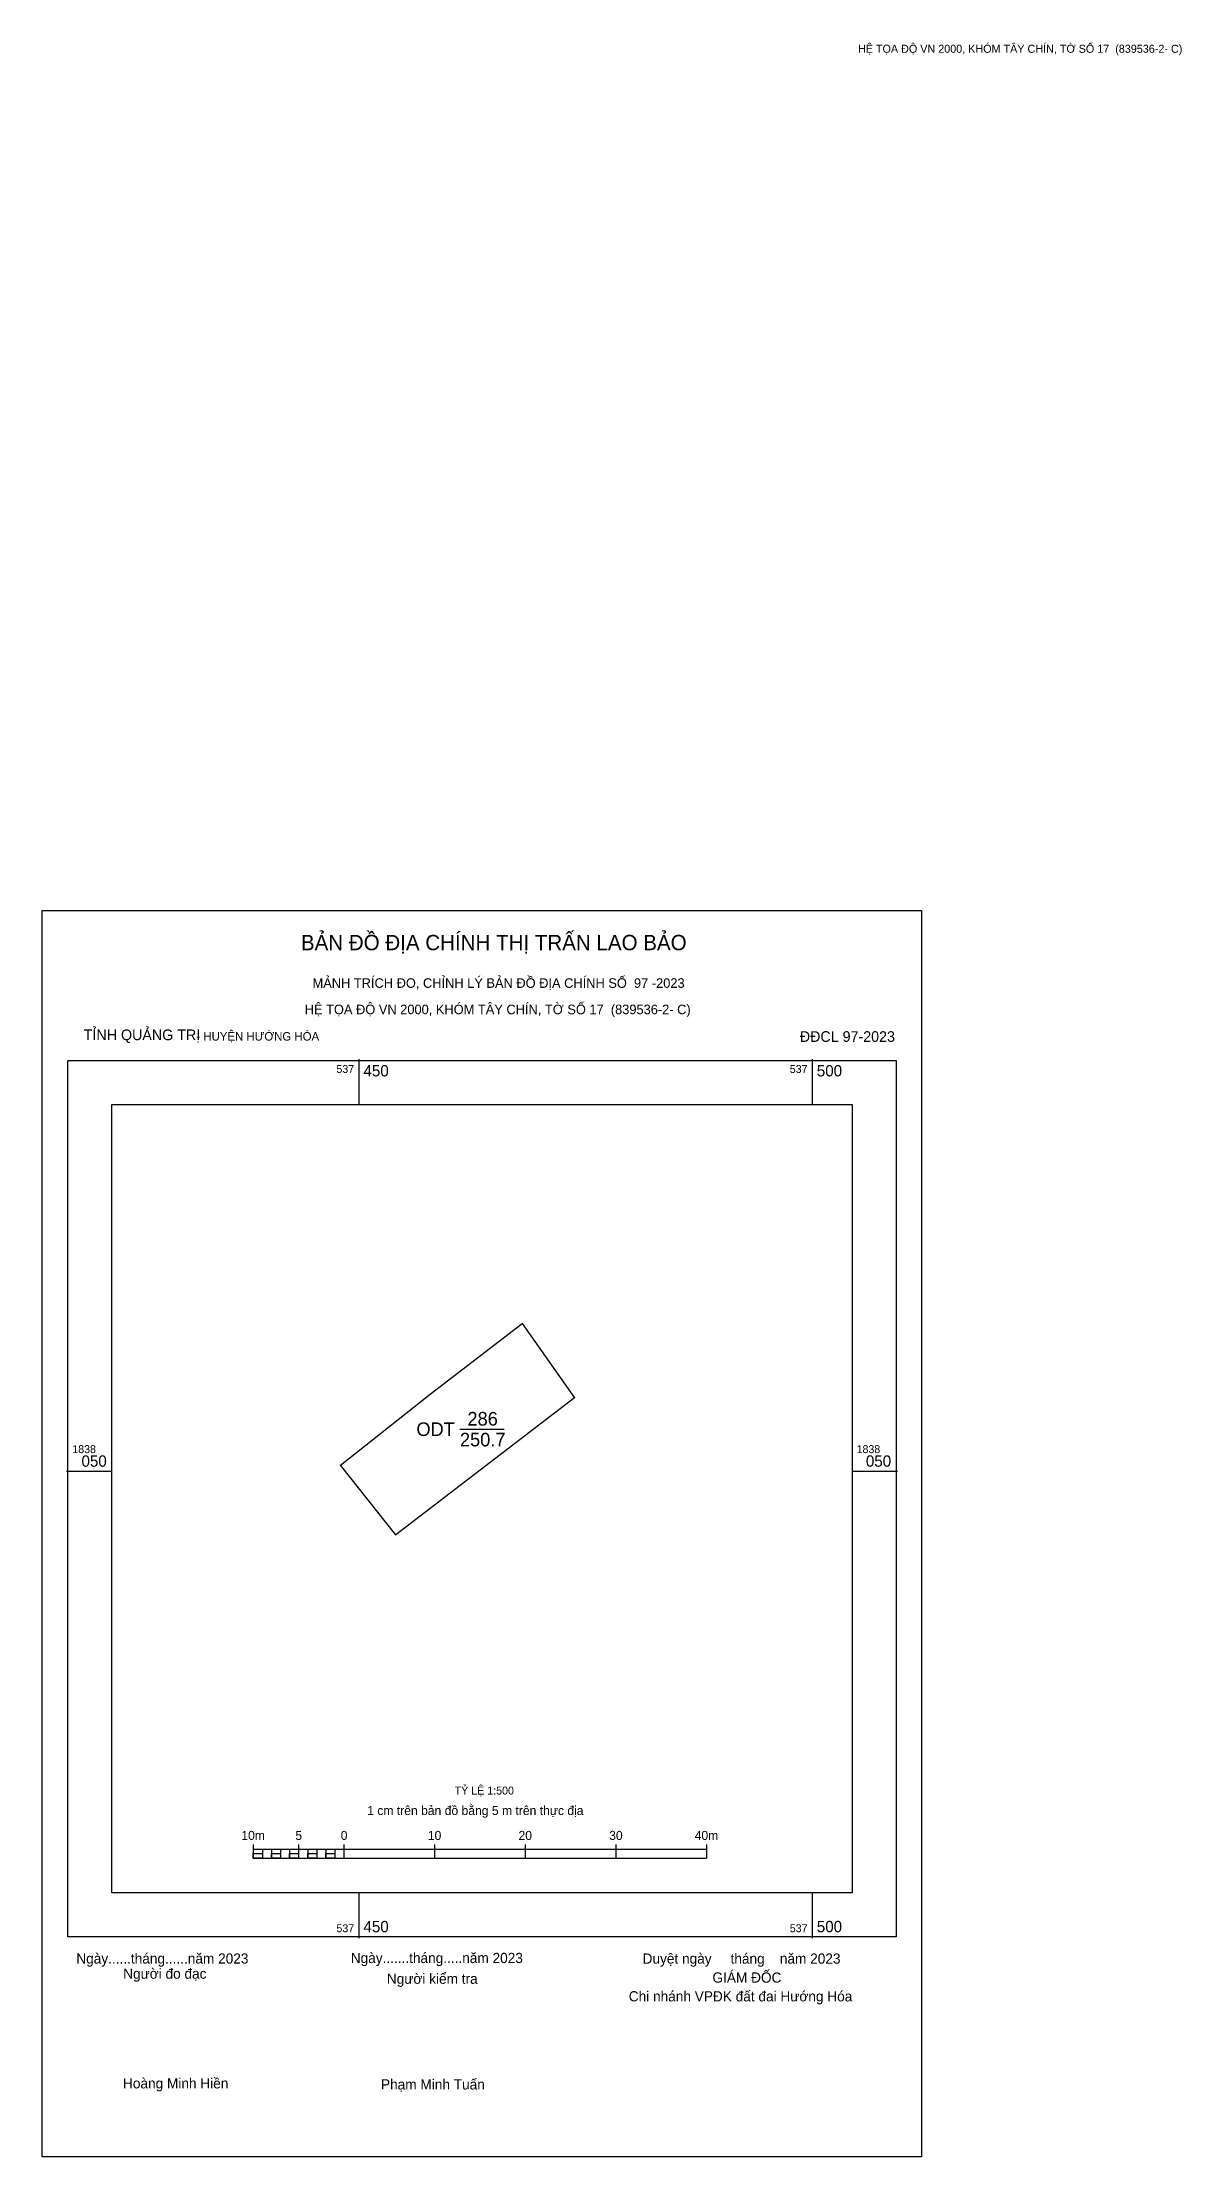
# Model space of a CAD drawing. Extents: x 537415 to 537541, y 1837974 to 1838208.
import ezdxf

# ---------------------------------------------------------------- set-up
doc = ezdxf.new("R2010")
doc.units = 0
for name, color, linetype in [('Level 1', 7, 'Continuous'), ('Level 10', 7, 'Continuous'), ('Level 13', 7, 'Continuous'), ('Level 27', 7, 'Continuous'), ('Level 6', 7, 'Continuous'), ('Level 62', 7, 'Continuous'), ('Level 63', 7, 'Continuous')]:
    doc.layers.add(name, color=color, linetype=linetype)

msp = doc.modelspace()

# ---------------------------------------------------------------- linework, layer by layer
at = {"layer": 'Level 1'}
msp.add_lwpolyline([(537415.08, 1838111.86), (537512.05, 1838111.86), (537512.05, 1837974.37), (537415.08, 1837974.37)], close=True, dxfattribs=at)
at = {"layer": 'Level 10'}
msp.add_line((537461.14, 1838054.64), (537466.03, 1838054.64), dxfattribs=at)
msp.add_lwpolyline([(537468, 1838066.31), (537473.79, 1838058.09), (537454.06, 1838042.97), (537447.95, 1838050.66), (537457.85, 1838058.49)], close=True, dxfattribs=at)
at = {"layer": 'Level 27'}
for p, q in [((537468, 1838066.31), (537467.97, 1838066.35)), ((537457.85, 1838058.49), (537457.82, 1838058.53)), ((537473.79, 1838058.09), (537473.82, 1838058.05)), ((537447.95, 1838050.66), (537447.91, 1838050.63)), ((537447.95, 1838050.66), (537447.92, 1838050.7)), ((537454.06, 1838042.97), (537454.09, 1838042.93))]:
    msp.add_line(p, q, dxfattribs=at)
at = {"layer": 'Level 62'}
msp.add_lwpolyline([(537422.73, 1838090.47), (537504.39, 1838090.47), (537504.39, 1838003.48), (537422.73, 1838003.48)], close=True, dxfattribs=at)
at = {"layer": 'Level 63'}
for p, q in [((537450, 1838095.47), (537450, 1838090.47)), ((537500, 1838095.47), (537500, 1838090.47)), ((537417.73, 1838050), (537422.73, 1838050)), ((537504.39, 1838050), (537509.39, 1838050)), ((537438.35, 1838008.82), (537438.35, 1838007.32)), ((537443.35, 1838008.82), (537443.35, 1838007.32)), ((537448.35, 1838008.82), (537448.35, 1838007.32)), ((537458.35, 1838008.82), (537458.35, 1838007.32)), ((537468.35, 1838008.82), (537468.35, 1838007.32)), ((537478.35, 1838008.82), (537478.35, 1838007.32)), ((537488.35, 1838008.82), (537488.35, 1838007.32)), ((537438.35, 1838008.32), (537488.35, 1838008.32)), ((537438.35, 1838007.32), (537488.35, 1838007.32)), ((537439.35, 1838008.32), (537439.35, 1838007.32)), ((537440.35, 1838008.32), (537440.35, 1838007.32)), ((537441.35, 1838008.32), (537441.35, 1838007.32)), ((537442.35, 1838008.32), (537442.35, 1838007.32)), ((537443.35, 1838008.32), (537443.35, 1838007.32)), ((537444.35, 1838008.32), (537444.35, 1838007.32)), ((537445.35, 1838008.32), (537445.35, 1838007.32)), ((537446.35, 1838008.32), (537446.35, 1838007.32)), ((537447.35, 1838008.32), (537447.35, 1838007.32)), ((537448.35, 1838008.32), (537448.35, 1838007.32)), ((537450, 1838003.48), (537450, 1837998.48)), ((537500, 1838003.48), (537500, 1837998.48))]:
    msp.add_line(p, q, dxfattribs=at)
for points in [[(537417.89, 1838095.31), (537509.24, 1838095.31), (537509.24, 1837998.64), (537417.89, 1837998.64)], [(537438.35, 1838007.82), (537439.35, 1838007.82), (537439.35, 1838007.32), (537438.35, 1838007.32)], [(537438.35, 1838007.82), (537439.35, 1838007.82), (537439.35, 1838007.32), (537438.35, 1838007.32)], [(537440.35, 1838007.82), (537441.35, 1838007.82), (537441.35, 1838007.32), (537440.35, 1838007.32)], [(537442.35, 1838007.82), (537443.35, 1838007.82), (537443.35, 1838007.32), (537442.35, 1838007.32)], [(537444.35, 1838007.82), (537445.35, 1838007.82), (537445.35, 1838007.32), (537444.35, 1838007.32)], [(537446.35, 1838007.82), (537447.35, 1838007.82), (537447.35, 1838007.32), (537446.35, 1838007.32)]]:
    msp.add_lwpolyline(points, close=True, dxfattribs=at)

# ---------------------------------------------------------------- texts
at = {"layer": 'Level 1'}
for s, height, p in [('BẢN ĐỒ ĐỊA CHÍNH THỊ TRẤN LAO BẢO', 1.694, (537443.6, 1838107.48)), (' MẢNH TRÍCH ĐO, CHỈNH LÝ BẢN ĐỒ ĐỊA CHÍNH SỐ  97 -2023', 1.058, (537444.49, 1838103.33)), ('TỈNH QUẢNG TRỊ', 1.176, (537419.65, 1838097.56)), (' - HUYỆN HƯỚNG HÓA', 0.9405, (537431.72, 1838097.51)), (' ĐĐCL 97-2023', 1.176, (537498.19, 1838097.37)), ('Ngày......tháng......năm 2023', 1.125, (537418.83, 1837995.68)), ('Ngày.......tháng.....năm 2023', 1.125, (537449.1, 1837995.74)), ('  Duyệt ngày     tháng    năm 2023', 1.125, (537480.45, 1837995.67)), ('Người đo đạc', 1.125, (537424, 1837994.01)), ('Người kiểm tra', 1.125, (537453.08, 1837993.45)), ('GIÁM ĐỐC', 1.125, (537488.99, 1837993.58)), ('Chi nhánh VPĐK đất đai Hướng Hóa', 1.125, (537479.76, 1837991.51)), ('Hoàng Minh Hiền', 1.125, (537423.98, 1837981.91)), ('Phạm Minh Tuấn', 1.125, (537452.43, 1837981.79))]:
    msp.add_text(s, height=height, dxfattribs=at).set_placement(p)
at = {"layer": 'Level 13'}
for s, p in [('ODT', (537456.34, 1838053.89)), ('286', (537461.97, 1838055.04)), ('250.7', (537461.14, 1838052.74))]:
    msp.add_text(s, height=1.5, dxfattribs=at).set_placement(p)
at = {"layer": 'Level 6'}
for s, height, p in [('HỆ TỌA ĐỘ VN 2000, KHÓM TÂY CHÍN, TỜ SỐ 17  (839536-2- C)', 1.058, (537444.02, 1838100.42)), ('TỶ LỆ 1:500', 0.879, (537460.56, 1838014.33))]:
    msp.add_text(s, height=height, dxfattribs=at).set_placement(p)
at = {"layer": 'Level 63'}
for s, height, p in [('HỆ TỌA ĐỘ VN 2000, KHÓM TÂY CHÍN, TỜ SỐ 17  (839536-2- C)', 0.8891, (537505.04, 1838206.49)), ('537', 0.875, (537447.52, 1838093.94)), ('450', 1.25, (537450.5, 1838093.56)), ('537', 0.875, (537497.52, 1838093.94)), ('500', 1.25, (537500.5, 1838093.56)), ('1838', 0.875, (537418.39, 1838052)), ('1838', 0.875, (537504.89, 1838052)), ('050', 1.25, (537419.4, 1838050.5)), ('050', 1.25, (537505.91, 1838050.5)), ('1 cm trên bản đồ bằng 5 m trên thực địa', 1, (537450.91, 1838012.07)), ('10m', 1, (537437.03, 1838009.32)), ('5', 1, (537442.99, 1838009.32)), ('0', 1, (537447.99, 1838009.32)), ('10', 1, (537457.6, 1838009.32)), ('20', 1, (537467.6, 1838009.32)), ('30', 1, (537477.6, 1838009.32)), ('40m', 1, (537487.03, 1838009.32)), ('537', 0.875, (537447.52, 1837999.14)), ('450', 1.25, (537450.5, 1837999.14)), ('537', 0.875, (537497.52, 1837999.14)), ('500', 1.25, (537500.5, 1837999.14))]:
    msp.add_text(s, height=height, dxfattribs=at).set_placement(p)

doc.saveas('drawing.dxf')
